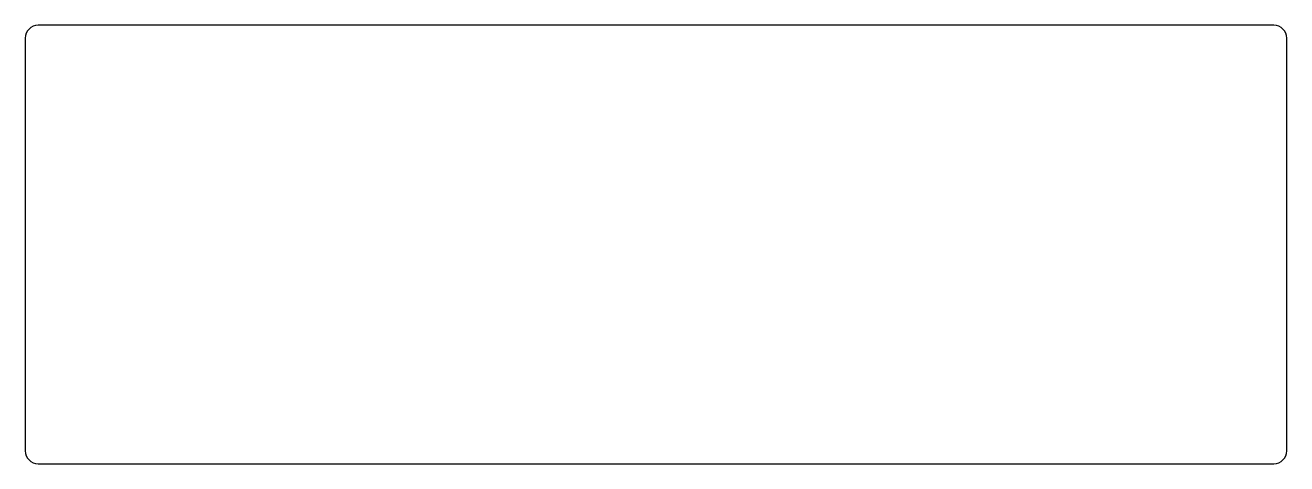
# Model space of a CAD drawing. Header units: millimetres. Extents: x -3 to 289, y -3 to 99.
import ezdxf

# ---------------------------------------------------------------- set-up
doc = ezdxf.new("R2010")
doc.units = ezdxf.units.MM

msp = doc.modelspace()

# ---------------------------------------------------------------- linework, layer by layer
at = {"color": 7, "linetype": 'Continuous', "lineweight": 25}
for p, q in [((285.845, 98.508), (0.095, 98.508)), ((-2.905, 95.508), (-2.905, 0.258)), ((288.845, 0.258), (288.845, 95.508)), ((0.095, -2.742), (285.845, -2.742))]:
    msp.add_line(p, q, dxfattribs=at)
for centre, start, end in [((0.095, 95.508), 90, 180), ((285.845, 95.508), 0, 90), ((0.095, 0.258), 180, 270), ((285.845, 0.258), 270, 0)]:
    msp.add_arc(centre, 3, start, end, dxfattribs=at)

doc.saveas('drawing.dxf')
